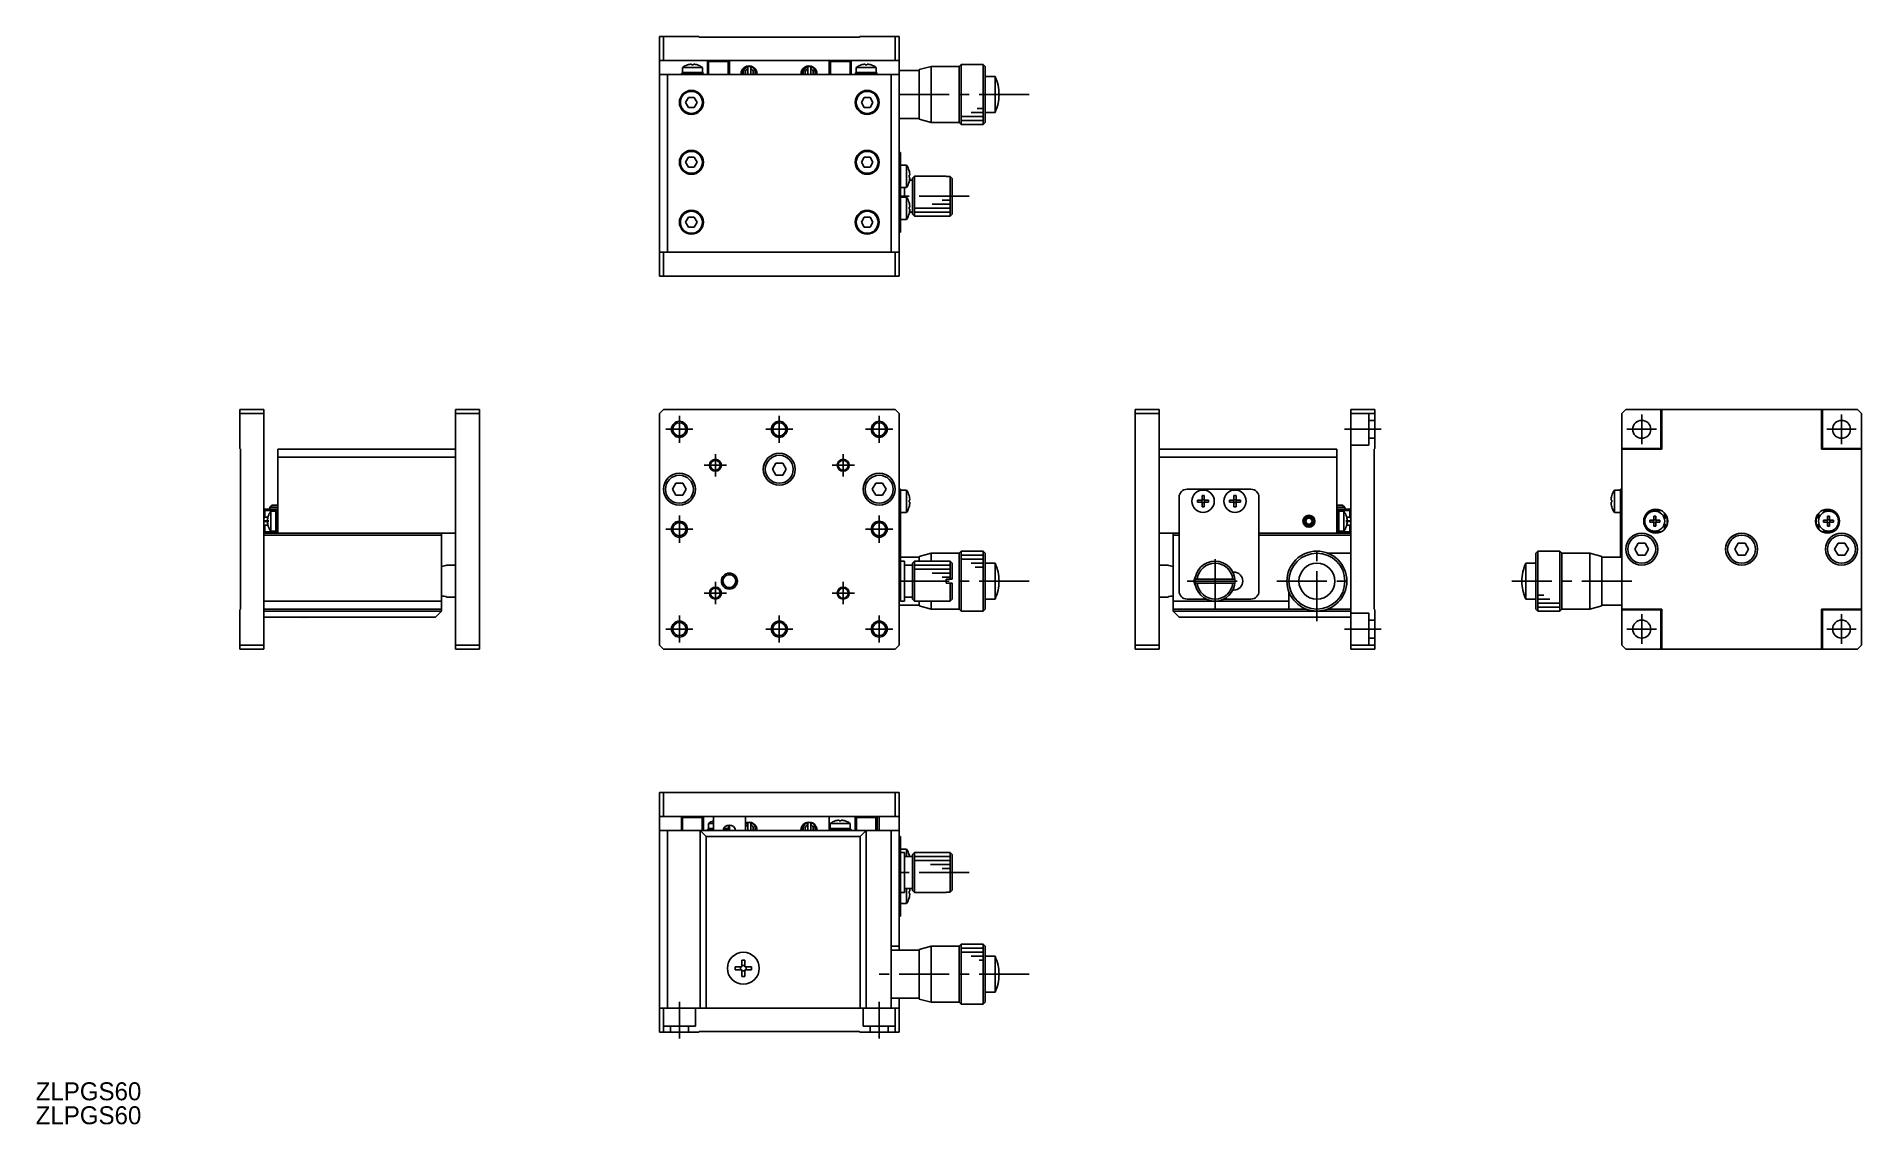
# Model space of a CAD drawing. Extents: x -61 to 396, y 2 to 274.
import ezdxf

# ---------------------------------------------------------------- set-up
doc = ezdxf.new("R2010")
doc.units = 0
doc.header["$LTSCALE"] = 10
doc.linetypes.add('CENTER', pattern=[2, 1.25, -0.25, 0.25, -0.25])
doc.linetypes.add('DASHED', pattern=[3.5, 2, -1.5])
doc.layers.get('0').update_dxf_attribs({"linetype": 'CONTINUOUS'})
doc.layers.add('CENTER', color=1, linetype='CENTER')
doc.styles.get("Standard").update_dxf_attribs({"font": 'FGP教科書体NT-M'})

msp = doc.modelspace()

# ---------------------------------------------------------------- linework, layer by layer
at = {"color": 7, "linetype": 'CONTINUOUS'}
for p, q in [((95.268225, 273.892636), (105.068225, 273.892636)), ((95.268225, 213.892636), (95.268225, 273.892636)), ((96.268225, 273.892636), (96.268225, 267.892636)), ((105.068225, 273.892636), (105.268225, 273.692636)), ((145.268225, 273.692636), (105.268225, 273.692636)), ((145.268225, 273.692636), (145.468225, 273.892636)), ((145.468225, 273.892636), (155.268225, 273.892636)), ((154.268225, 267.892636), (154.268225, 273.892636)), ((155.268225, 273.892636), (155.268225, 213.892636)), ((155.268225, 267.892636), (95.268225, 267.892636)), ((101.018225, 266.115135), (106.018225, 266.115135)), ((101.018225, 266.115135), (101.018225, 264.892636)), ((102.269992, 266.783983), (102.266249, 266.791657)), ((103.258225, 266.783983), (103.258225, 266.9757)), ((103.778225, 266.783983), (103.258225, 266.783983)), ((103.778225, 266.9757), (103.778225, 266.783983)), ((104.770201, 266.791657), (104.766458, 266.783983)), ((106.018225, 264.892636), (106.018225, 266.115135)), ((107.268225, 267.892636), (107.268225, 264.392636)), ((107.568225, 267.892636), (107.268225, 267.592636)), ((107.568225, 267.592636), (107.418225, 267.742636)), ((112.468225, 267.592636), (107.568225, 267.592636)), ((107.568225, 267.592636), (107.568225, 264.392636)), ((112.768225, 267.592636), (112.468225, 267.892636)), ((112.618225, 267.742636), (112.468225, 267.592636)), ((112.468225, 264.392636), (112.468225, 267.592636)), ((112.768225, 267.892636), (112.768225, 264.392636)), ((117.368225, 264.392636), (117.368225, 266.338319)), ((118.168225, 266.338319), (118.168225, 264.392636)), ((132.368225, 264.392636), (132.368225, 266.338319)), ((133.168225, 266.338319), (133.168225, 264.392636)), ((137.768225, 267.592636), (138.068225, 267.892636)), ((137.768225, 267.592636), (137.768225, 264.392636)), ((137.918225, 267.742636), (138.068225, 267.592636)), ((138.068225, 267.592636), (142.968225, 267.592636)), ((138.068225, 264.392636), (138.068225, 267.592636)), ((142.968225, 267.892636), (143.268225, 267.592636)), ((142.968225, 267.592636), (143.118225, 267.742636)), ((142.968225, 267.592636), (142.968225, 264.392636)), ((143.268225, 267.892636), (143.268225, 264.392636)), ((144.518225, 266.115135), (149.518225, 266.115135)), ((144.518225, 266.115135), (144.518225, 264.892636)), ((145.769992, 266.783983), (145.766249, 266.791657)), ((146.758225, 266.783983), (146.758225, 266.9757)), ((147.278225, 266.783983), (146.758225, 266.783983)), ((147.278225, 266.9757), (147.278225, 266.783983)), ((148.270201, 266.791657), (148.266458, 266.783983)), ((149.518225, 264.892636), (149.518225, 266.115135)), ((160.268225, 265.392636), (155.268225, 265.392636)), ((163.268225, 266.392636), (160.268225, 265.592636)), ((160.268225, 253.192636), (160.268225, 265.592636)), ((170.268225, 266.392636), (163.268225, 266.392636)), ((163.268225, 252.392636), (163.268225, 266.392636)), ((170.768225, 266.892636), (170.268225, 266.392636)), ((170.268225, 252.392636), (170.268225, 266.392636)), ((176.268225, 266.892636), (170.768225, 266.892636)), ((170.768225, 266.892636), (170.768225, 251.892636)), ((176.268225, 251.892636), (176.268225, 266.892636)), ((176.768225, 266.392636), (176.268225, 266.892636)), ((176.768225, 252.392636), (176.768225, 266.392636)), ((95.268225, 264.392636), (155.268225, 264.392636)), ((97.268225, 264.392636), (97.268225, 219.892636)), ((101.068225, 264.892636), (100.768225, 264.592636)), ((100.768225, 264.392636), (100.768225, 264.592636)), ((101.068225, 264.592636), (100.918225, 264.742636)), ((105.968225, 264.892636), (101.068225, 264.892636)), ((105.968225, 264.592636), (101.068225, 264.592636)), ((101.068225, 264.592636), (101.068225, 264.392636)), ((106.268225, 264.592636), (105.968225, 264.892636)), ((106.118225, 264.742636), (105.968225, 264.592636)), ((105.968225, 264.392636), (105.968225, 264.592636)), ((106.268225, 264.592636), (106.268225, 264.392636)), ((119.267443, 264.845516), (119.292243, 264.392619)), ((134.267443, 264.845516), (134.292243, 264.392619)), ((144.268225, 264.592636), (144.568225, 264.892636)), ((144.268225, 264.592636), (144.268225, 264.392636)), ((144.418225, 264.742636), (144.568225, 264.592636)), ((144.568225, 264.892636), (149.468225, 264.892636)), ((144.568225, 264.392636), (144.568225, 264.592636)), ((144.568225, 264.592636), (149.468225, 264.592636)), ((149.468225, 264.892636), (149.768225, 264.592636)), ((149.468225, 264.592636), (149.618225, 264.742636)), ((149.468225, 264.592636), (149.468225, 264.392636)), ((149.768225, 264.392636), (149.768225, 264.592636)), ((153.268225, 219.892636), (153.268225, 264.392636)), ((179.268225, 263.892636), (176.768225, 263.892636)), ((179.268225, 263.892636), (179.268225, 254.892636)), ((101.824849, 257.392636), (102.546537, 258.642636)), ((101.824849, 257.392636), (102.546537, 256.142636)), ((102.546537, 258.642636), (103.989913, 258.642636)), ((102.546537, 256.142636), (103.989913, 256.142636)), ((103.989913, 258.642636), (104.711601, 257.392636)), ((103.989913, 256.142636), (104.711601, 257.392636)), ((145.824849, 257.392636), (146.546537, 258.642636)), ((145.824849, 257.392636), (146.546537, 256.142636)), ((146.546537, 258.642636), (147.989913, 258.642636)), ((146.546537, 256.142636), (147.989913, 256.142636)), ((147.989913, 258.642636), (148.711601, 257.392636)), ((147.989913, 256.142636), (148.711601, 257.392636)), ((155.268225, 253.392636), (160.268225, 253.392636)), ((160.268225, 253.192636), (163.268225, 252.392636)), ((163.268225, 252.392636), (170.268225, 252.392636)), ((170.268225, 252.392636), (170.768225, 251.892636)), ((170.768225, 251.892636), (176.268225, 251.892636)), ((176.268225, 251.892636), (176.768225, 252.392636)), ((176.768225, 254.892636), (179.268225, 254.892636)), ((101.824849, 242.392636), (102.546537, 243.642636)), ((101.824849, 242.392636), (102.546537, 241.142636)), ((102.546537, 243.642636), (103.989913, 243.642636)), ((103.989913, 243.642636), (104.711601, 242.392636)), ((103.989913, 241.142636), (104.711601, 242.392636)), ((145.824849, 242.392636), (146.546537, 243.642636)), ((145.824849, 242.392636), (146.546537, 241.142636)), ((146.546537, 243.642636), (147.989913, 243.642636)), ((147.989913, 243.642636), (148.711601, 242.392636)), ((147.989913, 241.142636), (148.711601, 242.392636)), ((155.568225, 244.892636), (155.268225, 244.892636)), ((155.568225, 244.892636), (155.568225, 224.892636)), ((102.546537, 241.142636), (103.989913, 241.142636)), ((146.546537, 241.142636), (147.989913, 241.142636)), ((157.110688, 241.692636), (155.568225, 241.692636)), ((157.110688, 241.692636), (157.110688, 236.092636)), ((157.761429, 240.291775), (157.767598, 240.294784)), ((157.761429, 239.152636), (157.954687, 239.152636)), ((157.761429, 238.632636), (157.761429, 239.152636)), ((157.954687, 238.632636), (157.761429, 238.632636)), ((158.568225, 237.892636), (157.8603, 237.892636)), ((159.068225, 238.892636), (158.568225, 238.392636)), ((158.568225, 229.392636), (158.568225, 238.392636)), ((159.068225, 238.892636), (159.068225, 228.892636)), ((167.068225, 238.892636), (159.068225, 238.892636)), ((167.068225, 238.867573), (167.068225, 238.892636)), ((168.068225, 238.867573), (167.068225, 238.867573)), ((168.068225, 228.917699), (168.068225, 238.867573)), ((168.568225, 238.364772), (168.068225, 238.867573)), ((168.568225, 238.364772), (168.568225, 229.4205)), ((155.568225, 236.092636), (157.110688, 236.092636)), ((157.110688, 233.692636), (155.568225, 233.692636)), ((156.568225, 233.692636), (156.568225, 236.092636)), ((157.110688, 233.692636), (157.110688, 228.092636)), ((157.767598, 237.490488), (157.761429, 237.493497)), ((101.824849, 227.392636), (102.546537, 228.642636)), ((102.546537, 228.642636), (103.989913, 228.642636)), ((103.989913, 228.642636), (104.711601, 227.392636)), ((145.824849, 227.392636), (146.546537, 228.642636)), ((146.546537, 228.642636), (147.989913, 228.642636)), ((147.989913, 228.642636), (148.711601, 227.392636)), ((157.761429, 232.291775), (157.767598, 232.294784)), ((157.761429, 231.152636), (157.954687, 231.152636)), ((157.761429, 230.632636), (157.761429, 231.152636)), ((157.954687, 230.632636), (157.761429, 230.632636)), ((157.767598, 229.490488), (157.761429, 229.493497)), ((157.8603, 229.892636), (158.568225, 229.892636)), ((158.568225, 229.392636), (159.068225, 228.892636)), ((159.068225, 228.892636), (167.068225, 228.892636)), ((167.068225, 228.892636), (167.068225, 228.917699)), ((167.068225, 228.917699), (168.068225, 228.917699)), ((168.068225, 228.917699), (168.568225, 229.4205)), ((101.824849, 227.392636), (102.546537, 226.142636)), ((102.546537, 226.142636), (103.989913, 226.142636)), ((103.989913, 226.142636), (104.711601, 227.392636)), ((145.824849, 227.392636), (146.546537, 226.142636)), ((146.546537, 226.142636), (147.989913, 226.142636)), ((147.989913, 226.142636), (148.711601, 227.392636)), ((155.568225, 224.892636), (155.268225, 224.892636)), ((155.568225, 228.092636), (157.110688, 228.092636)), ((95.268225, 219.892636), (155.268225, 219.892636)), ((96.268225, 219.892636), (96.268225, 213.892636)), ((154.268225, 213.892636), (154.268225, 219.892636)), ((155.268225, 213.892636), (95.268225, 213.892636)), ((-9.75072, 180.552688), (-3.75072, 180.552688)), ((-9.75072, 180.552688), (-9.75072, 170.752688)), ((-3.75072, 179.552688), (-9.75072, 179.552688)), ((-3.75072, 120.552688), (-3.75072, 180.552688)), ((44.24928, 180.552688), (50.24928, 180.552688)), ((44.24928, 120.552688), (44.24928, 180.552688)), ((50.24928, 179.552688), (44.24928, 179.552688)), ((50.24928, 120.552688), (50.24928, 180.552688)), ((96.268225, 180.552688), (95.268225, 179.552688)), ((95.268225, 121.552688), (95.268225, 179.552688)), ((154.268225, 180.552688), (96.268225, 180.552688)), ((154.268225, 180.552688), (155.268225, 179.552688)), ((155.268225, 121.552688), (155.268225, 179.552688)), ((214.32001, 180.552688), (220.32001, 180.552688)), ((214.32001, 120.552688), (214.32001, 180.552688)), ((220.32001, 179.552688), (214.32001, 179.552688)), ((220.32001, 180.552688), (220.32001, 120.552688)), ((268.32001, 180.552688), (274.32001, 180.552688)), ((268.32001, 120.552688), (268.32001, 180.552688)), ((274.32001, 179.552688), (268.32001, 179.552688)), ((274.32001, 180.552688), (274.32001, 170.752688)), ((337.109074, 180.552688), (336.109074, 179.552688)), ((336.109074, 121.552688), (336.109074, 179.552688)), ((337.109074, 180.552688), (395.109074, 180.552688)), ((345.909074, 170.752688), (345.909074, 180.552688)), ((346.109074, 170.552688), (346.109074, 180.552688)), ((386.109074, 170.552688), (386.109074, 180.552688)), ((386.309074, 180.552688), (386.309074, 170.752688)), ((396.109074, 179.552688), (395.109074, 180.552688)), ((396.109074, 121.552688), (396.109074, 179.552688)), ((-9.75072, 170.752688), (-9.55072, 170.552688)), ((-9.55072, 170.552688), (-9.55072, 130.552688)), ((-0.25072, 170.552688), (44.24928, 170.552688)), ((-0.25072, 170.552688), (-0.25072, 149.552688)), ((220.32001, 170.552688), (264.82001, 170.552688)), ((264.82001, 170.552688), (264.82001, 149.552688)), ((274.12001, 170.552688), (274.32001, 170.752688)), ((274.12001, 130.552688), (274.12001, 170.552688)), ((336.109074, 170.752688), (345.909074, 170.752688)), ((336.109074, 170.552688), (346.109074, 170.552688)), ((346.109074, 170.552688), (345.909074, 170.752688)), ((386.309074, 170.752688), (386.109074, 170.552688)), ((386.109074, 170.552688), (396.109074, 170.552688)), ((386.309074, 170.752688), (396.109074, 170.752688)), ((44.24928, 168.552688), (-0.25072, 168.552688)), ((123.536174, 165.552688), (124.402199, 167.052688)), ((124.402199, 164.052688), (123.536174, 165.552688)), ((124.402199, 167.052688), (126.13425, 167.052688)), ((126.13425, 167.052688), (127.000276, 165.552688)), ((127.000276, 165.552688), (126.13425, 164.052688)), ((264.82001, 168.552688), (220.32001, 168.552688)), ((98.536174, 160.552688), (99.402199, 162.052688)), ((99.402199, 159.052688), (98.536174, 160.552688)), ((99.402199, 162.052688), (101.13425, 162.052688)), ((101.13425, 162.052688), (102.000276, 160.552688)), ((102.000276, 160.552688), (101.13425, 159.052688)), ((126.13425, 164.052688), (124.402199, 164.052688)), ((148.536174, 160.552688), (149.402199, 162.052688)), ((149.402199, 159.052688), (148.536174, 160.552688)), ((149.402199, 162.052688), (151.13425, 162.052688)), ((151.13425, 162.052688), (152.000276, 160.552688)), ((152.000276, 160.552688), (151.13425, 159.052688)), ((155.568225, 160.552688), (155.268225, 160.552688)), ((157.110688, 160.352688), (155.568225, 160.352688)), ((155.568235, 160.552688), (155.568235, 132.552688)), ((157.110688, 160.352688), (157.110688, 154.752688)), ((243.32001, 160.552688), (227.32001, 160.552688)), ((334.266611, 154.752688), (334.266611, 160.352688)), ((335.809074, 160.352688), (334.266611, 160.352688)), ((335.809074, 160.552688), (336.109074, 160.552688)), ((335.809074, 143.552688), (335.809074, 160.552688)), ((-3.45072, 155.552688), (-3.75072, 155.252688)), ((-3.45072, 155.252688), (-3.60072, 155.402688)), ((-3.45072, 155.552688), (-0.25072, 155.552688)), ((-2.25072, 156.052688), (-2.25072, 155.552688)), ((-0.25072, 156.052688), (-2.25072, 156.052688)), ((-2.196403, 156.052688), (-1.667235, 156.552688)), ((-1.667235, 156.552688), (-0.25072, 156.552688)), ((-0.45072, 155.552688), (-0.75072, 155.252688)), ((-0.45072, 155.252688), (-0.60072, 155.402688)), ((101.13425, 159.052688), (99.402199, 159.052688)), ((151.13425, 159.052688), (149.402199, 159.052688)), ((157.761429, 158.951827), (157.767598, 158.954835)), ((157.761429, 157.292688), (157.761429, 157.812688)), ((157.761429, 157.812688), (157.954687, 157.812688)), ((157.954687, 157.292688), (157.761429, 157.292688)), ((157.767598, 156.15054), (157.761429, 156.153549)), ((225.32001, 158.552688), (225.32001, 135.052688)), ((229.920871, 157.292688), (229.920871, 157.812688)), ((229.920871, 157.812688), (231.06001, 157.812688)), ((231.06001, 157.292688), (229.920871, 157.292688)), ((230.990568, 157.292688), (230.990568, 157.812688)), ((231.06001, 158.951827), (231.58001, 158.951827)), ((231.06001, 157.812688), (231.06001, 158.951827)), ((231.06001, 157.882129), (231.58001, 157.882129)), ((231.06001, 156.153549), (231.06001, 157.292688)), ((231.58001, 157.223246), (231.06001, 157.223246)), ((231.58001, 156.153549), (231.06001, 156.153549)), ((231.58001, 158.951827), (231.58001, 157.812688)), ((231.58001, 157.812688), (232.719149, 157.812688)), ((231.58001, 157.292688), (231.58001, 156.153549)), ((232.719149, 157.292688), (231.58001, 157.292688)), ((231.649452, 157.812688), (231.649452, 157.292688)), ((232.719149, 157.812688), (232.719149, 157.292688)), ((237.920871, 157.292688), (237.920871, 157.812688)), ((237.920871, 157.812688), (239.06001, 157.812688)), ((239.06001, 157.292688), (237.920871, 157.292688)), ((238.990568, 157.292688), (238.990568, 157.812688)), ((239.06001, 158.951827), (239.58001, 158.951827)), ((239.06001, 157.812688), (239.06001, 158.951827)), ((239.06001, 157.882129), (239.58001, 157.882129)), ((239.06001, 156.153549), (239.06001, 157.292688)), ((239.58001, 157.223246), (239.06001, 157.223246)), ((239.58001, 156.153549), (239.06001, 156.153549)), ((239.58001, 158.951827), (239.58001, 157.812688)), ((239.58001, 157.812688), (240.719149, 157.812688)), ((239.58001, 157.292688), (239.58001, 156.153549)), ((240.719149, 157.292688), (239.58001, 157.292688)), ((239.649452, 157.812688), (239.649452, 157.292688)), ((240.719149, 157.812688), (240.719149, 157.292688)), ((245.32001, 158.552688), (245.32001, 135.052688)), ((264.82001, 156.552688), (266.236525, 156.552688)), ((266.82001, 156.052688), (264.82001, 156.052688)), ((268.02001, 155.552688), (264.82001, 155.552688)), ((265.02001, 155.552688), (265.32001, 155.252688)), ((265.02001, 155.252688), (265.17001, 155.402688)), ((266.236525, 156.552688), (266.765693, 156.052688)), ((266.82001, 155.552688), (266.82001, 156.052688)), ((268.02001, 155.552688), (268.32001, 155.252688)), ((268.02001, 155.252688), (268.17001, 155.402688)), ((333.422612, 157.812688), (333.615869, 157.812688)), ((333.615869, 157.292688), (333.422612, 157.292688)), ((333.609701, 158.954835), (333.615869, 158.951827)), ((333.615869, 156.153549), (333.609701, 156.15054)), ((333.615869, 157.812688), (333.615869, 157.292688)), ((-3.75072, 153.25529), (-3.45072, 153.55529)), ((-2.648607, 152.652688), (-3.75072, 152.652688)), ((-2.648607, 152.452688), (-3.75072, 152.452688)), ((-3.45072, 151.550086), (-3.75072, 151.850086)), ((-0.75072, 155.252688), (-3.45072, 155.252688)), ((-3.45072, 155.252688), (-3.45072, 153.55529)), ((-3.45072, 153.55529), (-2.714292, 153.55529)), ((-2.714292, 151.550086), (-3.45072, 151.550086)), ((-3.45072, 151.550086), (-3.45072, 149.852688)), ((-2.833784, 152.812688), (-2.642067, 152.812688)), ((-2.642067, 152.292688), (-2.833784, 152.292688)), ((-2.649741, 153.804663), (-2.642067, 153.800921)), ((-2.642067, 151.304454), (-2.649741, 151.300712)), ((-2.642067, 152.812688), (-2.642067, 152.292688)), ((-1.973219, 150.052688), (-1.973219, 155.052688)), ((-0.75072, 155.052688), (-1.973219, 155.052688)), ((-0.75072, 149.852688), (-0.75072, 155.252688)), ((-0.25072, 155.252688), (-0.45072, 155.252688)), ((-0.45072, 155.252688), (-0.45072, 149.852688)), ((155.568225, 154.752688), (157.110688, 154.752688)), ((257.386997, 153.302688), (256.953985, 152.552688)), ((256.953985, 152.552688), (257.386997, 151.802688)), ((257.386997, 153.302688), (258.253023, 153.302688)), ((258.253023, 151.802688), (257.386997, 151.802688)), ((258.253023, 153.302688), (258.686035, 152.552688)), ((258.686035, 152.552688), (258.253023, 151.802688)), ((264.82001, 155.252688), (265.02001, 155.252688)), ((265.02001, 155.252688), (265.02001, 149.852688)), ((265.32001, 155.252688), (268.02001, 155.252688)), ((265.32001, 155.252688), (265.32001, 149.852688)), ((266.542509, 155.052688), (265.32001, 155.052688)), ((266.542509, 155.052688), (266.542509, 150.052688)), ((267.211357, 153.800921), (267.21903, 153.804663)), ((267.211357, 152.812688), (267.403074, 152.812688)), ((267.211357, 152.292688), (267.211357, 152.812688)), ((267.403074, 152.292688), (267.211357, 152.292688)), ((267.21903, 151.300712), (267.211357, 151.304454)), ((267.217896, 152.652688), (268.32001, 152.652688)), ((267.217896, 152.452688), (268.32001, 152.452688)), ((268.02001, 153.55529), (267.283582, 153.55529)), ((267.283582, 151.550086), (268.02001, 151.550086)), ((268.02001, 155.252688), (268.02001, 153.55529)), ((268.32001, 153.25529), (268.02001, 153.55529)), ((268.02001, 151.550086), (268.32001, 151.850086)), ((268.02001, 151.550086), (268.02001, 149.852688)), ((334.266611, 154.752688), (335.809074, 154.752688)), ((341.909074, 153.050181), (341.909074, 153.860357)), ((341.909074, 151.245018), (341.909074, 152.055194)), ((343.110841, 152.292688), (343.110841, 152.812688)), ((343.110841, 152.812688), (344.099074, 152.812688)), ((344.099074, 152.292688), (343.110841, 152.292688)), ((343.301404, 155.252688), (345.916744, 155.252688)), ((344.033312, 152.292688), (344.033312, 152.812688)), ((344.099074, 153.800921), (344.619074, 153.800921)), ((344.099074, 152.812688), (344.099074, 153.800921)), ((344.099074, 152.878449), (344.619074, 152.878449)), ((344.099074, 151.304454), (344.099074, 152.292688)), ((344.619074, 152.226926), (344.099074, 152.226926)), ((344.619074, 151.304454), (344.099074, 151.304454)), ((344.619074, 153.800921), (344.619074, 152.812688)), ((344.619074, 152.812688), (345.607307, 152.812688)), ((344.619074, 152.292688), (344.619074, 151.304454)), ((345.607307, 152.292688), (344.619074, 152.292688)), ((344.684835, 152.812688), (344.684835, 152.292688)), ((345.607307, 152.812688), (345.607307, 152.292688)), ((347.109074, 153.55529), (346.769539, 153.215755)), ((346.769539, 151.889621), (347.109074, 151.550086)), ((347.369534, 153.727362), (346.787752, 153.14558)), ((346.787752, 151.959796), (347.369534, 151.378014)), ((347.390268, 153.677389), (346.801053, 153.088169)), ((346.809074, 154.592295), (346.809074, 153.25529)), ((346.809074, 151.850086), (346.809074, 150.51308)), ((347.109074, 153.55529), (347.109074, 154.211)), ((347.109074, 150.894375), (347.109074, 151.550086)), ((347.459074, 151.615938), (347.459074, 153.489437)), ((384.759074, 153.489437), (384.759074, 151.615938)), ((384.827877, 153.677386), (385.417095, 153.088169)), ((385.430395, 153.14558), (384.848614, 153.727362)), ((384.848614, 151.378014), (385.430395, 151.959796)), ((385.109074, 153.55529), (385.109074, 154.211)), ((385.109074, 153.55529), (385.448609, 153.215755)), ((385.448609, 151.889621), (385.109074, 151.550086)), ((385.109074, 150.894375), (385.109074, 151.550086)), ((385.409074, 154.592295), (385.409074, 153.25529)), ((385.409074, 151.850086), (385.409074, 150.51308)), ((388.916744, 155.252688), (386.301404, 155.252688)), ((386.610841, 152.292688), (386.610841, 152.812688)), ((386.610841, 152.812688), (387.599074, 152.812688)), ((387.599074, 152.292688), (386.610841, 152.292688)), ((387.533312, 152.292688), (387.533312, 152.812688)), ((387.599074, 153.800921), (388.119074, 153.800921)), ((387.599074, 152.812688), (387.599074, 153.800921)), ((387.599074, 152.878449), (388.119074, 152.878449)), ((387.599074, 151.304454), (387.599074, 152.292688)), ((388.119074, 152.226926), (387.599074, 152.226926)), ((388.119074, 151.304454), (387.599074, 151.304454)), ((388.119074, 153.800921), (388.119074, 152.812688)), ((388.119074, 152.812688), (389.107307, 152.812688)), ((388.119074, 152.292688), (388.119074, 151.304454)), ((389.107307, 152.292688), (388.119074, 152.292688)), ((388.184835, 152.812688), (388.184835, 152.292688)), ((389.107307, 152.812688), (389.107307, 152.292688)), ((390.309074, 153.050181), (390.309074, 153.860357)), ((390.309074, 151.245018), (390.309074, 152.055194)), ((-3.75072, 149.852688), (-3.45072, 149.552688)), ((-3.75072, 149.552688), (44.24928, 149.552688)), ((40.74928, 149.052688), (-3.75072, 149.052688)), ((-3.60072, 149.702688), (-3.45072, 149.852688)), ((-3.45072, 149.852688), (-0.75072, 149.852688)), ((-1.973219, 150.052688), (-0.75072, 150.052688)), ((-0.75072, 149.852688), (-0.45072, 149.552688)), ((-0.60072, 149.702688), (-0.45072, 149.852688)), ((-0.45072, 149.852688), (-0.25072, 149.852688)), ((40.74928, 149.552688), (40.74928, 130.052688)), ((220.32001, 149.552688), (225.32001, 149.552688)), ((223.82001, 130.052688), (223.82001, 149.552688)), ((225.32001, 149.052688), (223.82001, 149.052688)), ((268.32001, 149.552688), (245.32001, 149.552688)), ((268.32001, 149.052688), (245.32001, 149.052688)), ((265.02001, 149.852688), (264.82001, 149.852688)), ((265.17001, 149.702688), (265.02001, 149.852688)), ((265.32001, 149.852688), (265.02001, 149.552688)), ((265.32001, 150.052688), (266.542509, 150.052688)), ((268.02001, 149.852688), (265.32001, 149.852688)), ((268.17001, 149.702688), (268.02001, 149.852688)), ((268.32001, 149.852688), (268.02001, 149.552688)), ((340.243048, 147.052688), (339.377023, 145.552688)), ((341.975099, 147.052688), (340.243048, 147.052688)), ((342.841125, 145.552688), (341.975099, 147.052688)), ((345.916744, 149.852688), (343.301404, 149.852688)), ((365.243048, 147.052688), (364.377023, 145.552688)), ((366.975099, 147.052688), (365.243048, 147.052688)), ((367.841125, 145.552688), (366.975099, 147.052688)), ((386.301404, 149.852688), (388.916744, 149.852688)), ((390.243048, 147.052688), (389.377023, 145.552688)), ((391.975099, 147.052688), (390.243048, 147.052688)), ((392.841125, 145.552688), (391.975099, 147.052688)), ((160.268225, 143.552688), (155.568225, 143.552688)), ((156.568225, 142.552688), (155.568225, 142.552688)), ((156.568225, 132.552688), (156.568225, 142.552688)), ((159.068225, 142.552688), (158.568225, 142.052688)), ((158.568225, 133.052688), (158.568225, 142.052688)), ((159.068225, 142.552688), (159.068225, 132.552688)), ((168.068225, 142.552688), (159.068225, 142.552688)), ((163.268225, 144.552688), (160.268225, 143.752688)), ((160.268225, 142.552688), (160.268225, 143.752688)), ((163.268225, 142.552688), (163.268225, 144.552688)), ((170.268225, 144.552688), (163.268225, 144.552688)), ((168.068225, 138.052688), (168.068225, 142.552688)), ((168.568225, 142.052688), (168.068225, 142.552688)), ((168.568225, 142.052688), (168.568225, 138.052688)), ((170.768225, 145.052688), (170.268225, 144.552688)), ((170.268225, 130.552688), (170.268225, 144.552688)), ((176.268225, 145.052688), (170.768225, 145.052688)), ((170.768225, 145.052688), (170.768225, 130.052688)), ((176.268225, 130.052688), (176.268225, 145.052688)), ((176.768225, 144.552688), (176.268225, 145.052688)), ((176.768225, 130.552688), (176.768225, 144.552688)), ((179.268225, 142.052688), (176.768225, 142.052688)), ((179.268225, 142.052688), (179.268225, 133.052688)), ((262.512592, 144.552688), (268.32001, 144.552688)), ((314.609074, 142.052688), (312.109074, 142.052688)), ((312.109074, 133.052688), (312.109074, 142.052688)), ((315.109074, 145.052688), (314.609074, 144.552688)), ((314.609074, 130.552688), (314.609074, 144.552688)), ((320.609074, 145.052688), (315.109074, 145.052688)), ((315.109074, 145.052688), (315.109074, 130.052688)), ((320.609074, 130.052688), (320.609074, 145.052688)), ((321.109074, 144.552688), (320.609074, 145.052688)), ((321.109074, 144.552688), (321.109074, 130.552688)), ((328.109074, 144.552688), (321.109074, 144.552688)), ((328.109074, 144.552688), (328.109074, 130.552688)), ((331.109074, 143.752688), (328.109074, 144.552688)), ((331.109074, 143.752688), (331.109074, 131.352688)), ((336.109074, 143.552688), (331.109074, 143.552688)), ((340.243048, 144.052688), (339.377023, 145.552688)), ((341.975099, 144.052688), (340.243048, 144.052688)), ((342.841125, 145.552688), (341.975099, 144.052688)), ((365.243048, 144.052688), (364.377023, 145.552688)), ((366.975099, 144.052688), (365.243048, 144.052688)), ((367.841125, 145.552688), (366.975099, 144.052688)), ((390.243048, 144.052688), (389.377023, 145.552688)), ((391.975099, 144.052688), (390.243048, 144.052688)), ((392.841125, 145.552688), (391.975099, 144.052688)), ((44.24928, 141.552688), (42.099113, 141.552688)), ((158.568225, 141.552688), (156.568225, 141.552688)), ((167.068225, 137.052688), (167.068225, 138.052688)), ((167.068225, 138.052688), (168.568225, 138.052688)), ((168.568225, 137.052688), (167.068225, 137.052688)), ((168.068225, 132.552688), (168.068225, 137.052688)), ((168.568225, 137.052688), (168.568225, 133.052688)), ((222.470196, 141.552688), (220.32001, 141.552688)), ((222.47001, 141.552688), (222.471483, 141.552117)), ((229.345073, 138.052688), (239.294947, 138.052688)), ((229.345073, 137.052688), (239.294947, 137.052688)), ((239.02001, 139.802688), (238.785153, 139.802688)), ((-3.75072, 132.552688), (40.74928, 132.552688)), ((42.09928, 133.552688), (42.096189, 133.553884)), ((42.099113, 133.552688), (44.24928, 133.552688)), ((155.568225, 133.052688), (155.268225, 133.052688)), ((155.568225, 132.552688), (156.568225, 132.552688)), ((156.568225, 133.552688), (158.568225, 133.552688)), ((158.568225, 133.052688), (159.068225, 132.552688)), ((159.068225, 132.552688), (168.068225, 132.552688)), ((160.268225, 131.352688), (160.268225, 132.552688)), ((163.268225, 130.552688), (163.268225, 132.552688)), ((168.068225, 132.552688), (168.568225, 133.052688)), ((176.768225, 133.052688), (179.268225, 133.052688)), ((220.32001, 133.552688), (222.470196, 133.552688)), ((223.82001, 132.552688), (252.82001, 132.552688)), ((227.32001, 133.052688), (232.14056, 133.052688)), ((236.499459, 133.052688), (243.32001, 133.052688)), ((238.785153, 135.302688), (239.02001, 135.302688)), ((252.82001, 134.860105), (252.82001, 130.552688)), ((312.109074, 133.052688), (314.609074, 133.052688)), ((-9.55072, 130.552688), (-9.75072, 130.352688)), ((-9.75072, 120.552688), (-9.75072, 130.352688)), ((40.74928, 130.552688), (-3.75072, 130.552688)), ((-3.75072, 130.052688), (40.74928, 130.052688)), ((39.24928, 128.552688), (-3.75072, 128.552688)), ((5.88928, 128.472657), (5.88928, 128.552688)), ((6.60928, 128.552688), (6.60928, 128.472657)), ((39.24928, 128.552688), (40.74928, 130.052688)), ((155.268225, 131.552688), (160.268225, 131.552688)), ((160.268225, 131.352688), (163.268225, 130.552688)), ((163.268225, 130.552688), (170.268225, 130.552688)), ((170.268225, 130.552688), (170.768225, 130.052688)), ((170.768225, 130.052688), (176.268225, 130.052688)), ((176.268225, 130.052688), (176.768225, 130.552688)), ((223.82001, 130.552688), (257.127428, 130.552688)), ((223.82001, 130.052688), (225.32001, 128.552688)), ((223.82001, 130.052688), (268.32001, 130.052688)), ((268.32001, 128.552688), (225.32001, 128.552688)), ((257.96001, 128.472657), (257.96001, 128.552688)), ((258.68001, 128.552688), (258.68001, 128.472657)), ((262.512592, 130.552688), (268.32001, 130.552688)), ((274.32001, 130.352688), (274.12001, 130.552688)), ((274.32001, 130.352688), (274.32001, 120.552688)), ((314.609074, 130.552688), (315.109074, 130.052688)), ((315.109074, 130.052688), (320.609074, 130.052688)), ((320.609074, 130.052688), (321.109074, 130.552688)), ((321.109074, 130.552688), (328.109074, 130.552688)), ((328.109074, 130.552688), (331.109074, 131.352688)), ((331.109074, 131.552688), (336.109074, 131.552688)), ((336.109074, 130.552688), (346.109074, 130.552688)), ((345.909074, 130.352688), (336.109074, 130.352688)), ((345.909074, 130.352688), (346.109074, 130.552688)), ((345.909074, 120.552688), (345.909074, 130.352688)), ((346.109074, 120.552688), (346.109074, 130.552688)), ((386.109074, 120.552688), (386.109074, 130.552688)), ((386.109074, 130.552688), (386.309074, 130.352688)), ((386.109074, 130.552688), (396.109074, 130.552688)), ((386.309074, 130.352688), (386.309074, 120.552688)), ((396.109074, 130.352688), (386.309074, 130.352688)), ((-9.75072, 121.552688), (-3.75072, 121.552688)), ((-3.75072, 120.552688), (-9.75072, 120.552688)), ((44.24928, 121.552688), (50.24928, 121.552688)), ((50.24928, 120.552688), (44.24928, 120.552688)), ((95.268225, 121.552688), (96.268225, 120.552688)), ((154.268225, 120.552688), (96.268225, 120.552688)), ((154.268225, 120.552688), (155.268225, 121.552688)), ((214.32001, 121.552688), (220.32001, 121.552688)), ((220.32001, 120.552688), (214.32001, 120.552688)), ((268.32001, 121.552688), (274.32001, 121.552688)), ((274.32001, 120.552688), (268.32001, 120.552688)), ((336.109074, 121.552688), (337.109074, 120.552688)), ((337.109074, 120.552688), (395.109074, 120.552688)), ((396.109074, 121.552688), (395.109074, 120.552688)), ((95.268225, 24.639661), (95.268225, 84.639661)), ((155.268225, 84.639661), (95.268225, 84.639661)), ((96.268225, 84.639661), (96.268225, 78.639661)), ((154.268225, 78.639661), (154.268225, 84.639661)), ((155.268225, 45.139661), (155.268225, 84.639661)), ((155.268225, 78.639661), (95.268225, 78.639661)), ((100.768225, 75.139661), (100.768225, 78.639661)), ((101.068225, 78.639661), (100.768225, 78.339661)), ((101.068225, 78.339661), (100.918225, 78.489661)), ((105.968225, 78.339661), (101.068225, 78.339661)), ((101.068225, 78.339661), (101.068225, 75.139661)), ((106.268225, 78.339661), (105.968225, 78.639661)), ((106.118225, 78.489661), (105.968225, 78.339661)), ((105.968225, 75.139661), (105.968225, 78.339661)), ((106.268225, 75.139661), (106.268225, 78.639661)), ((108.768225, 78.639661), (108.768225, 75.139661)), ((116.768225, 75.139661), (116.768225, 78.639661)), ((137.768225, 78.639661), (137.768225, 75.139661)), ((140.258225, 77.531008), (140.258225, 77.722725)), ((140.778225, 77.722725), (140.778225, 77.531008)), ((144.268225, 75.139661), (144.268225, 78.639661)), ((144.268225, 78.339661), (144.568225, 78.639661)), ((144.418225, 78.489661), (144.568225, 78.339661)), ((144.568225, 78.339661), (149.468225, 78.339661)), ((144.568225, 75.139661), (144.568225, 78.339661)), ((149.468225, 78.639661), (149.768225, 78.339661)), ((149.468225, 78.339661), (149.618225, 78.489661)), ((149.468225, 78.339661), (149.468225, 75.139661)), ((149.768225, 75.139661), (149.768225, 78.339661)), ((150.268225, 78.639661), (150.268225, 75.139661)), ((95.268225, 75.139661), (155.268225, 75.139661)), ((97.268225, 75.139661), (97.268225, 30.639661)), ((106.968225, 73.639661), (105.468225, 75.139661)), ((105.468225, 30.639661), (105.468225, 75.139661)), ((145.468225, 73.639661), (106.968225, 73.639661)), ((106.968225, 73.639661), (106.968225, 30.639661)), ((107.568225, 75.639661), (107.268225, 75.339661)), ((107.268225, 75.139661), (107.268225, 75.339661)), ((107.568225, 75.339661), (107.418225, 75.489661)), ((107.518225, 76.86216), (107.518225, 75.639661)), ((107.518225, 76.86216), (108.768225, 76.86216)), ((108.768225, 75.639661), (107.568225, 75.639661)), ((108.768225, 75.339661), (107.568225, 75.339661)), ((107.568225, 75.339661), (107.568225, 75.139661)), ((108.768225, 77.534631), (108.766249, 77.538681)), ((112.468225, 75.339661), (111.271031, 75.339661)), ((111.385431, 75.639661), (112.468225, 75.639661)), ((112.768225, 75.339661), (112.468225, 75.639661)), ((112.618225, 75.489661), (112.468225, 75.339661)), ((112.468225, 75.139661), (112.468225, 75.339661)), ((112.518225, 75.639661), (112.518225, 76.46899)), ((112.768225, 75.139661), (112.768225, 76.489608)), ((117.368225, 75.139661), (117.368225, 77.085344)), ((118.168225, 77.085344), (118.168225, 75.139661)), ((119.264044, 75.528113), (119.297287, 75.139642)), ((132.368225, 75.139661), (132.368225, 77.085344)), ((133.168225, 77.085344), (133.168225, 75.139661)), ((134.264044, 75.528113), (134.297287, 75.139642)), ((137.768225, 75.339661), (138.068225, 75.639661)), ((137.918225, 75.489661), (138.068225, 75.339661)), ((138.018225, 76.86216), (143.018225, 76.86216)), ((138.018225, 76.86216), (138.018225, 75.639661)), ((138.068225, 75.639661), (142.968225, 75.639661)), ((138.068225, 75.339661), (142.968225, 75.339661)), ((138.068225, 75.139661), (138.068225, 75.339661)), ((139.269992, 77.531008), (139.266249, 77.538681)), ((140.778225, 77.531008), (140.258225, 77.531008)), ((141.770201, 77.538681), (141.766458, 77.531008)), ((142.968225, 75.639661), (143.268225, 75.339661)), ((142.968225, 75.339661), (143.118225, 75.489661)), ((142.968225, 75.339661), (142.968225, 75.139661)), ((143.018225, 75.639661), (143.018225, 76.86216)), ((143.268225, 75.139661), (143.268225, 75.339661)), ((146.968225, 75.139661), (145.468225, 73.639661)), ((145.468225, 30.639661), (145.468225, 73.639661)), ((146.968225, 75.139661), (146.968225, 30.639661)), ((153.268225, 75.139661), (153.268225, 30.639661)), ((155.568225, 73.639661), (155.268225, 73.639661)), ((155.568225, 73.639661), (155.568225, 53.639661)), ((157.110688, 70.439661), (155.568225, 70.439661)), ((156.568225, 69.639661), (155.568225, 69.639661)), ((156.568225, 59.639661), (156.568225, 69.639661)), ((158.568225, 68.639661), (156.568225, 68.639661)), ((157.110688, 70.439661), (157.110688, 68.639661)), ((157.761429, 69.0388), (157.767598, 69.041809)), ((159.068225, 69.639661), (158.568225, 69.139661)), ((158.568225, 60.139661), (158.568225, 69.139661)), ((167.068225, 69.639661), (159.068225, 69.639661)), ((159.068225, 69.639661), (159.068225, 59.639661)), ((167.068225, 69.614598), (167.068225, 69.639661)), ((168.068225, 69.614598), (167.068225, 69.614598)), ((168.568225, 69.111797), (168.068225, 69.614598)), ((168.068225, 59.664724), (168.068225, 69.614598)), ((168.568225, 60.167525), (168.568225, 69.111797)), ((155.568225, 59.639661), (156.568225, 59.639661)), ((156.568225, 60.639661), (158.568225, 60.639661)), ((157.110688, 60.639661), (157.110688, 56.839661)), ((157.761429, 59.899661), (157.954687, 59.899661)), ((157.761429, 59.379661), (157.761429, 59.899661)), ((157.954687, 59.379661), (157.761429, 59.379661)), ((158.568225, 60.139661), (159.068225, 59.639661)), ((159.068225, 59.639661), (167.068225, 59.639661)), ((167.068225, 59.664724), (168.068225, 59.664724)), ((167.068225, 59.639661), (167.068225, 59.664724)), ((168.068225, 59.664724), (168.568225, 60.167525)), ((155.568225, 56.839661), (157.110688, 56.839661)), ((157.767598, 58.237513), (157.761429, 58.240522)), ((155.568225, 53.639661), (155.268225, 53.639661)), ((155.268225, 46.139661), (153.268225, 46.139661)), ((163.268225, 46.139661), (160.268225, 45.339661)), ((170.268225, 46.139661), (163.268225, 46.139661)), ((163.268225, 32.139661), (163.268225, 46.139661)), ((170.768225, 46.639661), (170.268225, 46.139661)), ((170.268225, 32.139661), (170.268225, 46.139661)), ((176.268225, 46.639661), (170.768225, 46.639661)), ((170.768225, 46.639661), (170.768225, 31.639661)), ((176.768225, 46.139661), (176.268225, 46.639661)), ((176.268225, 31.639661), (176.268225, 46.639661)), ((176.768225, 46.139661), (176.768225, 32.139661)), ((115.908225, 42.675091), (116.628225, 42.675091)), ((115.908225, 40.999661), (115.908225, 42.675091)), ((115.908225, 41.32769), (116.628225, 41.32769)), ((116.628225, 42.675091), (116.628225, 40.999661)), ((160.268225, 45.139661), (153.268225, 45.139661)), ((160.268225, 32.939661), (160.268225, 45.339661)), ((179.268225, 43.639661), (176.768225, 43.639661)), ((179.268225, 43.639661), (179.268225, 34.639661)), ((114.232794, 40.279661), (114.232794, 40.999661)), ((114.232794, 40.999661), (115.908225, 40.999661)), ((115.908225, 40.279661), (114.232794, 40.279661)), ((115.580196, 40.279661), (115.580196, 40.999661)), ((115.908225, 38.604231), (115.908225, 40.279661)), ((116.628225, 39.951632), (115.908225, 39.951632)), ((116.628225, 38.604231), (115.908225, 38.604231)), ((116.628225, 40.999661), (118.303655, 40.999661)), ((116.628225, 40.279661), (116.628225, 38.604231)), ((118.303655, 40.279661), (116.628225, 40.279661)), ((116.956254, 40.999661), (116.956254, 40.279661)), ((118.303655, 40.999661), (118.303655, 40.279661)), ((153.268225, 33.139661), (160.268225, 33.139661)), ((155.268225, 33.139661), (155.268225, 24.639661)), ((160.268225, 32.939661), (163.268225, 32.139661)), ((163.268225, 32.139661), (170.268225, 32.139661)), ((170.268225, 32.139661), (170.768225, 31.639661)), ((176.268225, 31.639661), (176.768225, 32.139661)), ((176.768225, 34.639661), (179.268225, 34.639661)), ((155.268225, 30.639661), (95.268225, 30.639661)), ((96.268225, 30.639661), (96.268225, 24.639661)), ((154.268225, 24.639661), (154.268225, 30.639661)), ((170.768225, 31.639661), (176.268225, 31.639661)), ((95.268225, 24.639661), (105.068225, 24.639661)), ((105.068225, 24.639661), (105.268225, 24.839661)), ((105.268225, 24.839661), (145.268225, 24.839661)), ((145.268225, 24.839661), (145.468225, 24.639661)), ((155.268225, 24.639661), (145.468225, 24.639661))]:
    msp.add_line(p, q, dxfattribs=at)
at = {"color": 3, "linetype": 'CONTINUOUS'}
for p, q in [((174.768225, 255.892636), (176.268225, 255.892636)), ((170.768225, 253.892636), (176.268225, 253.892636)), ((170.768225, 252.892636), (176.268225, 252.892636)), ((173.268225, 254.892636), (176.268225, 254.892636)), ((159.068225, 230.892636), (168.068225, 230.892636)), ((159.068225, 229.892636), (168.068225, 229.892636)), ((163.568225, 231.892636), (168.068225, 231.892636)), ((166.068225, 232.892636), (168.068225, 232.892636)), ((176.268225, 144.052688), (170.768225, 144.052688)), ((176.268225, 143.052688), (170.768225, 143.052688)), ((176.268225, 142.052688), (173.268225, 142.052688)), ((168.068225, 141.552688), (159.068225, 141.552688)), ((168.068225, 140.552688), (159.068225, 140.552688)), ((168.068225, 139.552688), (163.568225, 139.552688)), ((168.068225, 138.552688), (166.068225, 138.552688)), ((176.268225, 141.052688), (174.268225, 141.052688)), ((315.109074, 134.052688), (316.609074, 134.052688)), ((315.109074, 133.052688), (318.109074, 133.052688)), ((315.109074, 132.052688), (320.609074, 132.052688)), ((315.109074, 131.052688), (320.609074, 131.052688)), ((168.068225, 68.639661), (159.068225, 68.639661)), ((168.068225, 67.639661), (159.068225, 67.639661)), ((168.068225, 66.639661), (163.068225, 66.639661)), ((168.068225, 65.639661), (166.068225, 65.639661)), ((176.268225, 45.639661), (170.768225, 45.639661)), ((176.268225, 44.639661), (170.768225, 44.639661)), ((176.268225, 43.639661), (173.268225, 43.639661)), ((176.268225, 42.639661), (175.268225, 42.639661))]:
    msp.add_line(p, q, dxfattribs=at)
at = {"color": 3, "linetype": 'DASHED'}
for p, q in [((272.82001, 171.552688), (272.82001, 179.552688)), ((274.32001, 177.802688), (272.82001, 177.802688)), ((268.32001, 171.552688), (272.82001, 171.552688)), ((272.82001, 173.302688), (274.32001, 173.302688)), ((272.82001, 129.552688), (268.32001, 129.552688)), ((272.82001, 121.552688), (272.82001, 129.552688)), ((274.32001, 127.802688), (272.82001, 127.802688)), ((272.82001, 123.302688), (274.32001, 123.302688)), ((104.268225, 26.139661), (104.268225, 30.639661)), ((146.268225, 30.639661), (146.268225, 26.139661)), ((96.268225, 26.139661), (104.268225, 26.139661)), ((98.018225, 26.139661), (98.018225, 24.639661)), ((102.518225, 24.639661), (102.518225, 26.139661)), ((146.268225, 26.139661), (154.268225, 26.139661)), ((148.018225, 26.139661), (148.018225, 24.639661)), ((152.518225, 24.639661), (152.518225, 26.139661))]:
    msp.add_line(p, q, dxfattribs=at)
at = {"color": 7, "linetype": 'CONTINUOUS'}
for centre, radius in [((103.268225, 257.392636), 3), ((147.268225, 257.392636), 3), ((103.268225, 257.392636), 2.75), ((147.268225, 257.392636), 2.75), ((103.268225, 242.392636), 3), ((103.268225, 242.392636), 2.75), ((147.268225, 242.392636), 3), ((147.268225, 242.392636), 2.75), ((103.268225, 227.392636), 3), ((103.268225, 227.392636), 2.75), ((147.268225, 227.392636), 3), ((147.268225, 227.392636), 2.75), ((100.268225, 175.552688), 1.65), ((125.268225, 175.552688), 1.65), ((150.268225, 175.552688), 1.65), ((341.109074, 175.552688), 2.25), ((391.109074, 175.552688), 2.25), ((125.268225, 165.552688), 4), ((125.268225, 165.552688), 3.5), ((100.268225, 160.552688), 4), ((109.268225, 166.552688), 1.25), ((141.268225, 166.552688), 1.25), ((150.268225, 160.552688), 4), ((100.268225, 160.552688), 3.5), ((150.268225, 160.552688), 3.5), ((231.32001, 157.552688), 2.8), ((239.32001, 157.552688), 2.8), ((344.609074, 152.552688), 3), ((387.609074, 152.552688), 3), ((100.268225, 150.552688), 1.65), ((150.268225, 150.552688), 1.65), ((257.82001, 152.552688), 1.25), ((257.82001, 152.552688), 1), ((344.359074, 152.552688), 2.5), ((387.859074, 152.552688), 2.5), ((341.109074, 145.552688), 4), ((341.109074, 145.552688), 3.5), ((366.109074, 145.552688), 4), ((366.109074, 145.552688), 3.5), ((391.109074, 145.552688), 4), ((391.109074, 145.552688), 3.5), ((234.32001, 137.552688), 5), ((259.82001, 137.552688), 7.5), ((259.82001, 137.552688), 7), ((259.82001, 137.552688), 4.5), ((112.768225, 137.552688), 1.65), ((112.768225, 137.552688), 1.6), ((109.268225, 134.552688), 1.25), ((141.268225, 134.552688), 1.25), ((100.268225, 125.552688), 1.65), ((125.268225, 125.552688), 1.65), ((150.268225, 125.552688), 1.65), ((341.109074, 125.552688), 2.25), ((391.109074, 125.552688), 2.25), ((116.268225, 40.639661), 4)]:
    msp.add_circle(centre, radius, dxfattribs=at)
at = {"color": 3, "linetype": 'CONTINUOUS'}
for centre, radius in [((100.268225, 175.552688), 2), ((125.268225, 175.552688), 2), ((150.268225, 175.552688), 2), ((109.268225, 166.552688), 1.5), ((141.268225, 166.552688), 1.5), ((100.268225, 150.552688), 2), ((150.268225, 150.552688), 2), ((257.82001, 152.552688), 1.5), ((112.768225, 137.552688), 2), ((109.268225, 134.552688), 1.5), ((141.268225, 134.552688), 1.5), ((100.268225, 125.552688), 2), ((125.268225, 125.552688), 2), ((150.268225, 125.552688), 2)]:
    msp.add_circle(centre, radius, dxfattribs=at)
at = {"color": 7, "linetype": 'CONTINUOUS'}
for centre, radius, start, end in [((103.518225, 262.992636), 4, 108.239752, 128.682187), ((103.518225, 262.992636), 3.991541, 93.734762, 108.223205), ((103.518225, 262.992636), 3.991541, 71.776795, 86.265238), ((103.518225, 262.992636), 4, 51.317813, 71.760248), ((117.698371, 264.532246), 1.999981, 355.99676, 184.003322), ((117.697879, 264.532498), 1.599508, 146.747649, 185.017826), ((117.768225, 264.892636), 1.5, 340.528779, 199.471221), ((117.768225, 264.892636), 1, 113.578178, 210), ((117.768225, 264.892636), 1, 330, 66.421822), ((132.698371, 264.532246), 1.999981, 355.99676, 184.003322), ((132.697879, 264.532498), 1.599508, 146.747649, 185.017826), ((132.768225, 264.892636), 1.5, 340.528779, 199.471221), ((132.768225, 264.892636), 1, 113.578178, 210), ((132.768225, 264.892636), 1, 330, 66.421822), ((147.018225, 262.992636), 4, 108.239752, 128.682187), ((147.018225, 262.992636), 3.991541, 93.734762, 108.223205), ((147.018225, 262.992636), 3.991541, 71.776795, 86.265238), ((147.018225, 262.992636), 4, 51.317813, 71.760248), ((169.26854, 259.309373), 11, 0.433698, 24.623917), ((169.26854, 259.475899), 11, 335.376083, 359.566302), ((152.968225, 238.892636), 5, 16.285843, 34.055798), ((152.968225, 238.892636), 4.993235, 2.984767, 16.272555), ((152.968225, 238.892636), 4.993235, 343.727445, 357.015233), ((152.968225, 238.892636), 5, 325.944202, 343.714157), ((152.968225, 230.892636), 5, 16.285843, 34.055798), ((152.968225, 230.892636), 5, 325.944202, 343.714157), ((152.968225, 230.892636), 4.993235, 2.984767, 16.272555), ((152.968225, 230.892636), 4.993235, 343.727445, 357.015233), ((152.968225, 157.552688), 5, 16.285843, 34.055798), ((227.32001, 158.552688), 2, 90, 180), ((243.32001, 158.552688), 2, 0, 90), ((338.409074, 157.552688), 5, 145.944202, 163.714157), ((152.968225, 157.552688), 5, 325.944202, 343.714157), ((152.968225, 157.552688), 4.993235, 2.984767, 16.272555), ((152.968225, 157.552688), 4.993235, 343.727445, 357.015233), ((338.409074, 157.552688), 4.993235, 163.727445, 177.015233), ((338.409074, 157.552688), 4.993235, 182.984767, 196.272555), ((338.409074, 157.552688), 5, 196.285843, 214.055798), ((1.14928, 152.552688), 3.991541, 161.776795, 176.265238), ((1.14928, 152.552688), 3.991541, 183.734762, 198.223205), ((1.14928, 152.552688), 4, 141.317813, 161.760248), ((1.14928, 152.552688), 4, 198.239752, 218.682187), ((263.42001, 152.552688), 4, 18.239752, 38.682187), ((263.42001, 152.552688), 4, 321.317813, 341.760248), ((263.42001, 152.552688), 3.991541, 3.734762, 18.223205), ((263.42001, 152.552688), 3.991541, 341.776795, 356.265238), ((169.26854, 137.469424), 11, 0.433698, 24.623917), ((234.32001, 137.552688), 4.5, 6.37937, 173.62063), ((322.108759, 137.469424), 11, 155.376083, 179.566302), ((40.468606, 145.600223), 4.363673, 273.687957, 291.943555), ((169.26854, 137.635951), 11, 335.376083, 359.566302), ((224.100712, 145.600345), 4.363796, 248.056698, 266.311525), ((231.32001, 137.552688), 2.25, 144.114028, 215.885972), ((234.32001, 137.552688), 4.5, 186.37937, 353.62063), ((239.02001, 137.552688), 2.25, 270, 90), ((322.108759, 137.635951), 11, 180.433698, 204.623917), ((40.468579, 129.505035), 4.363791, 68.056687, 86.311536), ((224.100678, 129.505177), 4.363648, 93.687905, 111.943607), ((227.32001, 135.052688), 2, 180, 270), ((243.32001, 135.052688), 2, 270, 0), ((6.24928, 134.952688), 6.490023, 260.445789, 266.820185), ((6.24928, 134.952688), 6.490023, 273.179815, 279.554211), ((258.32001, 134.952688), 6.490023, 260.445789, 266.820185), ((258.32001, 134.952688), 6.490023, 273.179815, 279.554211), ((140.518225, 73.739661), 3.991541, 93.734762, 108.223205), ((140.518225, 73.739661), 3.991541, 71.776795, 86.265238), ((110.018225, 73.739661), 4, 108.239752, 128.682187), ((112.768225, 74.939657), 1.550001, 7.414142, 172.585126), ((117.698377, 75.198297), 1.999987, 358.319397, 117.724669), ((117.768225, 75.639661), 1.5, 340.528779, 131.810315), ((117.768225, 75.639661), 1, 113.578178, 210), ((117.768225, 75.639661), 1, 330, 66.421822), ((132.698371, 75.198255), 1.999992, 358.320596, 181.678925), ((132.697884, 75.198515), 1.599512, 150.061338, 182.109228), ((132.768225, 75.639661), 1.5, 340.528779, 199.471221), ((132.768225, 75.639661), 1, 113.578178, 210), ((132.768225, 75.639661), 1, 330, 66.421822), ((140.518225, 73.739661), 4, 108.239752, 128.682187), ((140.518225, 73.739661), 4, 51.317813, 71.760248), ((152.968225, 67.639661), 5, 16.285843, 34.055798), ((152.968225, 67.639661), 4.993235, 11.552804, 16.272555), ((152.968225, 59.639661), 4.993235, 343.727445, 357.015233), ((152.968225, 59.639661), 4.993235, 2.984767, 11.552804), ((152.968225, 59.639661), 5, 325.944202, 343.714157), ((169.26854, 39.056398), 11, 0.433698, 24.623917), ((169.26854, 39.222924), 11, 335.376083, 359.566302)]:
    msp.add_arc(centre, radius, start, end, dxfattribs=at)
at = {"layer": 'CENTER', "color": 1, "linetype": 'CENTER'}
for p, q in [((187.768225, 259.392636), (152.768225, 259.392636)), ((172.768225, 233.892636), (152.768225, 233.892636)), ((100.268225, 172.152688), (100.268225, 178.952688)), ((125.268225, 172.152688), (125.268225, 178.952688)), ((150.268225, 172.152688), (150.268225, 178.952688)), ((341.109074, 171.852688), (341.109074, 179.252688)), ((391.109074, 171.852688), (391.109074, 179.252688)), ((96.868225, 175.552688), (103.668225, 175.552688)), ((121.868225, 175.552688), (128.668225, 175.552688)), ((146.868225, 175.552688), (153.668225, 175.552688)), ((266.72001, 175.552688), (275.92001, 175.552688)), ((337.409074, 175.552688), (344.809074, 175.552688)), ((387.409074, 175.552688), (394.809074, 175.552688)), ((109.268225, 163.752688), (109.268225, 169.352688)), ((141.268225, 163.752688), (141.268225, 169.352688)), ((106.468225, 166.552688), (112.068225, 166.552688)), ((138.468225, 166.552688), (144.068225, 166.552688)), ((100.268225, 147.152688), (100.268225, 153.952688)), ((150.268225, 147.152688), (150.268225, 153.952688)), ((96.868225, 150.552688), (103.668225, 150.552688)), ((146.868225, 150.552688), (153.668225, 150.552688)), ((259.82001, 127.552688), (259.82001, 147.552688)), ((234.32001, 130.552688), (234.32001, 144.552688)), ((109.268225, 131.752688), (109.268225, 137.352688)), ((141.268225, 131.752688), (141.268225, 137.352688)), ((187.768225, 137.552688), (152.768225, 137.552688)), ((227.32001, 137.552688), (241.32001, 137.552688)), ((249.82001, 137.552688), (269.82001, 137.552688)), ((338.609074, 137.552688), (308.609074, 137.552688)), ((106.468225, 134.552688), (112.068225, 134.552688)), ((138.468225, 134.552688), (144.068225, 134.552688)), ((100.268225, 122.152688), (100.268225, 128.952688)), ((125.268225, 122.152688), (125.268225, 128.952688)), ((150.268225, 122.152688), (150.268225, 128.952688)), ((341.109074, 121.852688), (341.109074, 129.252688)), ((391.109074, 121.852688), (391.109074, 129.252688)), ((96.868225, 125.552688), (103.668225, 125.552688)), ((121.868225, 125.552688), (128.668225, 125.552688)), ((146.868225, 125.552688), (153.668225, 125.552688)), ((275.92001, 125.552688), (266.72001, 125.552688)), ((337.409074, 125.552688), (344.809074, 125.552688)), ((387.409074, 125.552688), (394.809074, 125.552688)), ((172.768225, 64.639661), (152.768225, 64.639661)), ((187.768225, 39.139661), (147.768225, 39.139661)), ((100.268225, 23.039661), (100.268225, 32.239661)), ((150.268225, 32.239661), (150.268225, 23.039661))]:
    msp.add_line(p, q, dxfattribs=at)

# ---------------------------------------------------------------- texts
at = {"color": 7}
for p in [(-60.821248, 7.586176), (-60.821248, 1.586176)]:
    msp.add_text('ZLPGS60', height=4.5, dxfattribs=at).set_placement(p)

doc.saveas('drawing.dxf')
